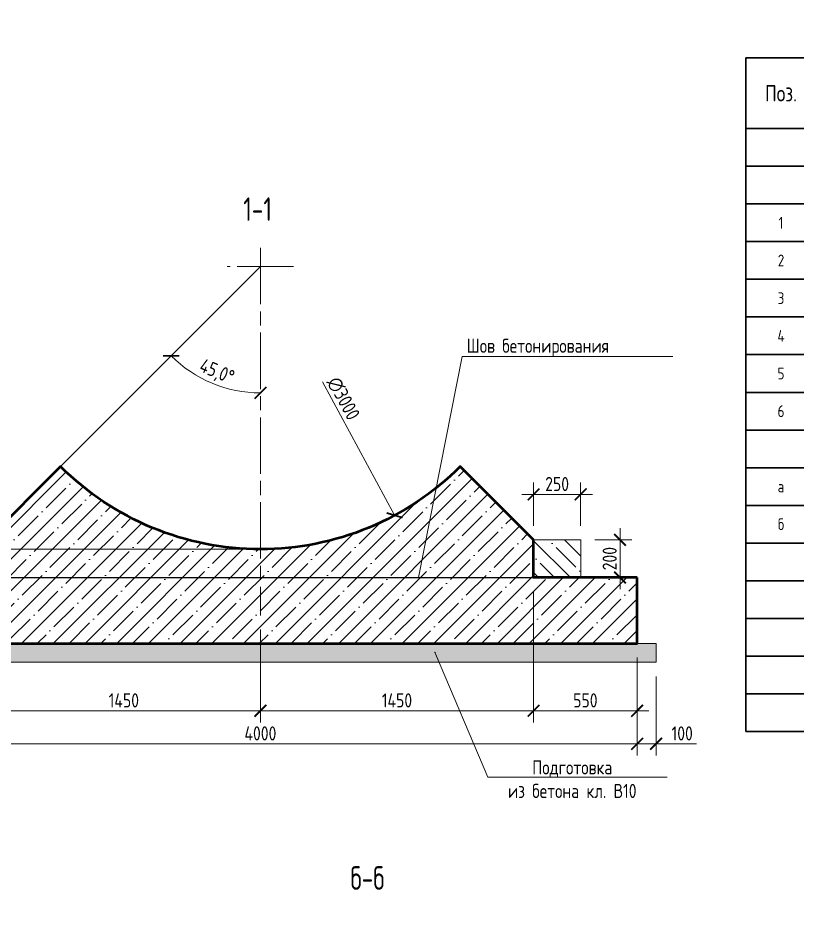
# Model space of a CAD drawing. Header units: millimetres. Extents: x 20530103 to 31271019, y 32092698 to 33532929.
# Drawn here: x 26344148 to 26360693, y 33011345 to 33030371 of the extents above; entities that cross this region are included whole.
import ezdxf
from ezdxf import colors
from ezdxf.entities.mleader import LeaderData, LeaderLine
from ezdxf.enums import TextEntityAlignment as Align
from ezdxf.lldxf.tags import DXFTag
from ezdxf.math import Vec2, Vec3

# ---------------------------------------------------------------- set-up
doc = ezdxf.new("R2010")
doc.units = ezdxf.units.MM
doc.linetypes.add('AM_ISO08W050', pattern=[18, 12, -1.5, 3, -1.5])
doc.styles.add('GOST 2.304', font='GOST.TTF')
tags = doc.linetypes.add('5-2', pattern=[3.5, 2.5, -1]).pattern_tags.tags
tags[6:7] = [DXFTag(74, 4), DXFTag(75, 0), DXFTag(340, '0'), DXFTag(46, 1.0), DXFTag(50, 0.0), DXFTag(44, 0.0), DXFTag(45, 0.0)]
tags[4:5] = [DXFTag(74, 4), DXFTag(75, 0), DXFTag(340, '0'), DXFTag(46, 1.0), DXFTag(50, 0.0), DXFTag(44, 0.0), DXFTag(45, 0.0)]
doc.linetypes.add('зигзаг', pattern='A,0.00254,-5.08,[131,ltypeshp.shx,S=5.08,R=0,X=-5.08,Y=0],-10.16,[131,ltypeshp.shx,S=5.08,R=180,X=5.08,Y=0],-5.08', length=20.32254)
doc.dimstyles.new('м25', dxfattribs={"dimscale": 100, "dimtxt": 3, "dimasz": 2.5, "dimexe": 2.5, "dimexo": 3, "dimgap": 0.7, "dimtad": 1, "dimdec": 0, "dimlfac": 0.25, "dimtxsty": 'GOST 2.304', "dimblk": 'ARCHTICK', "dimcen": 2.5, "dimdle": 2.5, "dimclrd": 7, "dimclre": 7, "dimclrt": 256, "dimadec": 1, "dimazin": 0, "dimtfac": 1, "dimtdec": 0, "dimtmove": 0, "dimatfit": 3, "dimldrblk": 'NONE', "dimfxl": 1, "dimlwd": 20, "dimlwe": 20, "dimarcsym": 0})
doc.dimstyles.new('м50', dxfattribs={"dimscale": 100, "dimtxt": 3, "dimasz": 2.5, "dimexe": 2.5, "dimexo": 3, "dimgap": 0.7, "dimtad": 1, "dimdec": 0, "dimlfac": 0.5, "dimtxsty": 'GOST 2.304', "dimblk": 'ARCHTICK', "dimcen": 2.5, "dimdle": 2.5, "dimclrd": 7, "dimclre": 7, "dimclrt": 256, "dimadec": 1, "dimazin": 0, "dimtfac": 1, "dimtdec": 0, "dimtmove": 0, "dimatfit": 3, "dimldrblk": 'NONE', "dimfxl": 1, "dimlwd": 20, "dimlwe": 20, "dimarcsym": 0})

# ---------------------------------------------------------------- blocks, each defined once
blk = doc.blocks.new('_None')
blk = doc.blocks.new('*T402')
at = {"color": 0, "linetype": 'ByBlock', "lineweight": 30, "transparency": 16777216}
for p, q in [((0, 0), (18500, 0)), ((0, 0), (0, -14300)), ((1500, 0), (1500, -14300)), ((7500, 0), (7500, -14300)), ((14000, 0), (14000, -14300)), ((15000, 0), (15000, -14300)), ((16500, 0), (16500, -14300)), ((18500, 0), (18500, -14300)), ((0, -1500), (18500, -1500)), ((0, -2300), (18500, -2300)), ((0, -3100), (18500, -3100)), ((0, -3900), (18500, -3900)), ((0, -4700), (18500, -4700)), ((0, -5500), (18500, -5500)), ((0, -6300), (18500, -6300)), ((0, -7100), (18500, -7100)), ((0, -7900), (18500, -7900)), ((0, -8700), (18500, -8700)), ((0, -9500), (18500, -9500)), ((0, -10300), (18500, -10300)), ((0, -11100), (18500, -11100)), ((0, -11900), (18500, -11900)), ((0, -12700), (18500, -12700)), ((0, -13500), (18500, -13500)), ((0, -14300), (18500, -14300))]:
    blk.add_line(p, q, dxfattribs=at)
at = {"color": 0, "linetype": 'Continuous', "lineweight": 20, "transparency": 16777216, "style": 'GOST 2.304'}
for s, insert, char_height, width, attachment_point in [('Масса, ед., кг', (15750, -750), 350, 1497, 5), ('Приме- чание', (17500, -750), 350, 1997, 5), ('Поз.', (750, -750), 350, 1497, 5), ('Обозначение', (4500, -750), 350, 5997, 5), ('Наименование', (10750, -750), 350, 6497, 5), ('Кол.', (14500, -750), 350, 997, 5), ('{\\LФУНДАМЕНТ Фм-2}', (10750, -1900), 250, 6497, 5), ('{\\LАрматура}', (10750, -2700), 250, 6497, 5), ('1', (750, -3500), 250, 1497, 5), ('ГОСТ 5781-82', (4500, -3500), 250, 5997, 5), ('   12-А-III, l=8500', (7501.5, -3500), 250, 6497, 4), ('40', (14500, -3500), 250, 997, 5), ('7,55', (15750, -3500), 250, 1497, 5), ('302,00', (17500, -3500), 250, 1997, 5), ('2', (750, -4300), 250, 1497, 5), ('ГОСТ 5781-82', (4500, -4300), 250, 5997, 5), ('   12-А-III, l=3900', (7501.5, -4300), 250, 6497, 4), ('86', (14500, -4300), 250, 997, 5), ('3,47', (15750, -4300), 250, 1497, 5), ('398,42', (17500, -4300), 250, 1997, 5), ('   12-А-III, l=1960', (7501.5, -5100), 250, 6497, 4), ('1,74', (15750, -5100), 250, 1497, 5), ('132,24', (17500, -5100), 250, 1997, 5), ('3', (750, -5100), 250, 1497, 5), ('ГОСТ 5781-82', (4500, -5100), 250, 5997, 5), ('76', (14500, -5100), 250, 997, 5), ('4', (750, -5900), 250, 1497, 5), ('ГОСТ 5781-82', (4500, -5900), 250, 5997, 5), ('   12-А-III, l=7900', (7501.5, -5900), 250, 6497, 4), ('14', (14500, -5900), 250, 997, 5), ('7,02', (15750, -5900), 250, 1497, 5), ('98,28', (17500, -5900), 250, 1997, 5), ('5', (750, -6700), 250, 1497, 5), ('ГОСТ 5781-82', (4500, -6700), 250, 5997, 5), ('   12-А-III, l=7900', (7501.5, -6700), 250, 6497, 4), ('8', (14500, -6700), 250, 997, 5), ('7,02', (15750, -6700), 250, 1497, 5), ('56,16', (17500, -6700), 250, 1997, 5), ('6', (750, -7500), 250, 1497, 5), ('ГОСТ 5781-82', (4500, -7500), 250, 5997, 5), ('   12-А-III, l=1800', (7501.5, -7500), 250, 6497, 4), ('38', (14500, -7500), 250, 997, 5), ('1,60', (15750, -7500), 250, 1497, 5), ('60,80', (17500, -7500), 250, 1997, 5), (' {\\LДетали}', (10750, -8300), 250, 6497, 5), ('а', (750, -9100), 250, 1497, 5), ('ГОСТ 5781-82', (4500, -9100), 250, 5997, 5), ('   10-А-I, l=850', (7501.5, -9100), 250, 6497, 4), ('52', (14500, -9100), 250, 997, 5), ('0,53', (15750, -9100), 250, 1497, 5), ('27,56', (17500, -9100), 250, 1997, 5), ('б', (750, -9900), 250, 1497, 5), ('ГОСТ 5781-82', (4500, -9900), 250, 5997, 5), ('   10-А-III , l=1410', (7501.5, -9900), 250, 6497, 4), ('166', (14500, -9900), 250, 997, 5), ('0,87', (15750, -9900), 250, 1497, 5), ('144,42', (17500, -9900), 250, 1997, 5), ('{\\LМатериалы}', (10750, -10700), 250, 6497, 5), ('ГОСТ 26633-2012', (4500, -11500), 250, 5997, 5), ('   B20 F100 W6', (7501.5, -11500), 250, 6497, 4), ('19,12м3', (15750, -11500), 250, 1497, 5), ('-', (14500, -11500), 250, 997, 5), ('ГОСТ 26633-2012', (4500, -12300), 250, 5997, 5), ('   B10 F100 W4', (7501.5, -12300), 250, 6497, 4), ('3,70м3', (15750, -12300), 250, 1497, 5), ('-', (14500, -12300), 250, 997, 5), ('подготовка', (17500, -12300), 250, 1997, 5), ('ГОСТ 26633-2012', (4500, -13100), 250, 5997, 5), ('   B10 F100 W4', (7501.5, -13100), 250, 6497, 4), ('-', (14500, -13100), 250, 997, 5), ('0,78м3', (15750, -13100), 250, 1497, 5), ('обетонка', (17500, -13100), 250, 1997, 5), ('ГОСТ 8736-2014', (4500, -13900), 250, 5997, 5), ('   Песок', (7501.5, -13900), 250, 6497, 4), ('11,78м³', (15750, -13900), 250, 1497, 5), ('основание', (17500, -13900), 250, 1997, 5), ('-', (14500, -13900), 250, 997, 5)]:
    blk.add_mtext(s, dxfattribs=dict(at, insert=insert, char_height=char_height, width=width, attachment_point=attachment_point))
blk = doc.blocks.new('_ArchTick')
at = {"color": 0, "linetype": 'ByBlock', "const_width": 0.15}
blk.add_lwpolyline([(-0.5, -0.5), (0.5, 0.5)], dxfattribs=at)
blk = doc.blocks.new('*D423')
at = {"color": 7, "linetype": 'Continuous', "lineweight": 20, "transparency": 16777216}
blk.add_arc((26349297, 33025091), 2680, 225, 270, dxfattribs=at)
at = {"color": 7, "linetype": 'Continuous', "lineweight": 20, "transparency": 16777216, "xscale": 250, "yscale": 250, "zscale": 250}
for p, rotation in [((26347402, 33023196), 134.9999999999914), ((26349297, 33022411), 3.117506253147439e-12)]:
    blk.add_blockref('_ArchTick', p, dxfattribs=dict(at, rotation=rotation))
at = {"linetype": 'Continuous', "transparency": 16777216, "insert": (26348365, 33022839), "char_height": 300, "attachment_point": 5, "rotation": 337.5, "style": 'GOST 2.304'}
blk.add_mtext('45,0°', dxfattribs=at)
blk = doc.blocks.new('*D425')
at = {"color": 7, "linetype": 'Continuous', "lineweight": 20, "transparency": 16777216}
for p, q in [((26355097, 33019591), (26355097, 33020505)), ((26356097, 33019591), (26356097, 33020505)), ((26354847, 33020255), (26356347, 33020255))]:
    blk.add_line(p, q, dxfattribs=at)
at = {"color": 7, "linetype": 'Continuous', "lineweight": 20, "transparency": 16777216, "xscale": 250, "yscale": 250, "zscale": 250, "rotation": 180}
blk.add_blockref('_ArchTick', (26355097, 33020255), dxfattribs=at)
at = {"color": 7, "linetype": 'Continuous', "lineweight": 20, "transparency": 16777216, "xscale": 250, "yscale": 250, "zscale": 250}
blk.add_blockref('_ArchTick', (26356097, 33020255), dxfattribs=at)
at = {"linetype": 'Continuous', "transparency": 16777216, "insert": (26355597, 33020475), "char_height": 300, "attachment_point": 5, "style": 'GOST 2.304'}
blk.add_mtext('250', dxfattribs=at)
blk = doc.blocks.new('*D426')
at = {"color": 7, "linetype": 'Continuous', "lineweight": 20, "transparency": 16777216}
for p, q in [((26356933, 33018241), (26356933, 33019541)), ((26356397, 33019291), (26357183, 33019291)), ((26356397, 33018491), (26357183, 33018491))]:
    blk.add_line(p, q, dxfattribs=at)
at = {"color": 7, "linetype": 'Continuous', "lineweight": 20, "transparency": 16777216, "xscale": 250, "yscale": 250, "zscale": 250}
for p, rotation in [((26356933, 33019291), 90), ((26356933, 33018491), 270)]:
    blk.add_blockref('_ArchTick', p, dxfattribs=dict(at, rotation=rotation))
at = {"linetype": 'Continuous', "transparency": 16777216, "insert": (26356713, 33018891), "char_height": 300, "attachment_point": 5, "rotation": 90, "style": 'GOST 2.304'}
blk.add_mtext('200', dxfattribs=at)
blk = doc.blocks.new('*D397')
at = {"color": 7, "linetype": 'Continuous', "lineweight": 20, "transparency": 16777216}
for p, q in [((26343497, 33018191), (26343497, 33015412)), ((26349297, 33017387), (26349297, 33015412)), ((26343247, 33015662), (26349547, 33015662))]:
    blk.add_line(p, q, dxfattribs=at)
at = {"color": 7, "linetype": 'Continuous', "lineweight": 20, "transparency": 16777216, "xscale": 250, "yscale": 250, "zscale": 250, "rotation": 180}
blk.add_blockref('_ArchTick', (26343497, 33015662), dxfattribs=at)
at = {"color": 7, "linetype": 'Continuous', "lineweight": 20, "transparency": 16777216, "xscale": 250, "yscale": 250, "zscale": 250}
blk.add_blockref('_ArchTick', (26349297, 33015662), dxfattribs=at)
at = {"linetype": 'Continuous', "transparency": 16777216, "insert": (26346397, 33015882), "char_height": 300, "attachment_point": 5, "style": 'GOST 2.304'}
blk.add_mtext('1450', dxfattribs=at)
blk = doc.blocks.new('*D428')
at = {"color": 7, "linetype": 'Continuous', "lineweight": 20, "transparency": 16777216}
for p, q in [((26355097, 33018191), (26355097, 33015412)), ((26349297, 33015987), (26349297, 33015412)), ((26349047, 33015662), (26355347, 33015662))]:
    blk.add_line(p, q, dxfattribs=at)
at = {"color": 7, "linetype": 'Continuous', "lineweight": 20, "transparency": 16777216, "xscale": 250, "yscale": 250, "zscale": 250, "rotation": 180}
blk.add_blockref('_ArchTick', (26349297, 33015662), dxfattribs=at)
at = {"color": 7, "linetype": 'Continuous', "lineweight": 20, "transparency": 16777216, "xscale": 250, "yscale": 250, "zscale": 250}
blk.add_blockref('_ArchTick', (26355097, 33015662), dxfattribs=at)
at = {"linetype": 'Continuous', "transparency": 16777216, "insert": (26352197, 33015882), "char_height": 300, "attachment_point": 5, "style": 'GOST 2.304'}
blk.add_mtext('1450', dxfattribs=at)
blk = doc.blocks.new('*D398')
at = {"color": 7, "linetype": 'Continuous', "lineweight": 20, "transparency": 16777216}
for p, q in [((26355097, 33018191), (26355097, 33015412)), ((26357297, 33016791), (26357297, 33015412)), ((26354847, 33015662), (26357547, 33015662))]:
    blk.add_line(p, q, dxfattribs=at)
at = {"color": 7, "linetype": 'Continuous', "lineweight": 20, "transparency": 16777216, "xscale": 250, "yscale": 250, "zscale": 250, "rotation": 180}
blk.add_blockref('_ArchTick', (26355097, 33015662), dxfattribs=at)
at = {"color": 7, "linetype": 'Continuous', "lineweight": 20, "transparency": 16777216, "xscale": 250, "yscale": 250, "zscale": 250}
blk.add_blockref('_ArchTick', (26357297, 33015662), dxfattribs=at)
at = {"linetype": 'Continuous', "transparency": 16777216, "insert": (26356197, 33015882), "char_height": 300, "attachment_point": 5, "style": 'GOST 2.304'}
blk.add_mtext('550', dxfattribs=at)
blk = doc.blocks.new('*D429')
at = {"color": 7, "linetype": 'Continuous', "lineweight": 20, "transparency": 16777216}
blk.add_line((26350617, 33022646), (26352147, 33019811), dxfattribs=at)
at = {"color": 7, "linetype": 'Continuous', "lineweight": 20, "transparency": 16777216, "xscale": 250, "yscale": 250, "zscale": 250, "rotation": 298.3577497165001}
blk.add_blockref('_ArchTick', (26352147, 33019811), dxfattribs=at)
at = {"linetype": 'Continuous', "transparency": 16777216, "insert": (26351059, 33022291), "char_height": 300, "attachment_point": 5, "rotation": 298.3577, "style": 'GOST 2.304'}
blk.add_mtext('∅3000', dxfattribs=at)
blk = doc.blocks.new('*D399')
at = {"color": 7, "linetype": 'Continuous', "lineweight": 20, "transparency": 16777216}
for p, q in [((26341297, 33016791), (26341297, 33014711)), ((26357297, 33016791), (26357297, 33014711)), ((26341047, 33014961), (26357547, 33014961))]:
    blk.add_line(p, q, dxfattribs=at)
at = {"color": 7, "linetype": 'Continuous', "lineweight": 20, "transparency": 16777216, "xscale": 250, "yscale": 250, "zscale": 250, "rotation": 180}
blk.add_blockref('_ArchTick', (26341297, 33014961), dxfattribs=at)
at = {"color": 7, "linetype": 'Continuous', "lineweight": 20, "transparency": 16777216, "xscale": 250, "yscale": 250, "zscale": 250}
blk.add_blockref('_ArchTick', (26357297, 33014961), dxfattribs=at)
at = {"linetype": 'Continuous', "transparency": 16777216, "insert": (26349297, 33015181), "char_height": 300, "attachment_point": 5, "style": 'GOST 2.304'}
blk.add_mtext('4000', dxfattribs=at)
blk = doc.blocks.new('_Dot')
at = {"color": 0, "linetype": 'ByBlock', "lineweight": -2}
blk.add_line((-0.5, 0), (-1, 0), dxfattribs=at)
at = {"color": 0, "linetype": 'ByBlock', "const_width": 0.5}
blk.add_lwpolyline([(-0.25, 0, 1), (0.25, 0, 1)], format="xyb", close=True, dxfattribs=at)
blk = doc.blocks.new('*D405')
at = {"color": 7, "linetype": 'Continuous', "lineweight": 20, "transparency": 16777216}
for p, q in [((26357297, 33016791), (26357297, 33014711)), ((26357697, 33016391), (26357697, 33014711)), ((26357047, 33014961), (26357697, 33014961)), ((26357697, 33014961), (26358559, 33014961))]:
    blk.add_line(p, q, dxfattribs=at)
at = {"color": 7, "linetype": 'Continuous', "lineweight": 20, "transparency": 16777216, "xscale": 250, "yscale": 250, "zscale": 250, "rotation": 180}
blk.add_blockref('_ArchTick', (26357297, 33014961), dxfattribs=at)
at = {"color": 7, "linetype": 'Continuous', "lineweight": 20, "transparency": 16777216, "xscale": 250, "yscale": 250, "zscale": 250}
blk.add_blockref('_ArchTick', (26357697, 33014961), dxfattribs=at)
at = {"linetype": 'Continuous', "transparency": 16777216, "insert": (26358253, 33015181), "char_height": 300, "attachment_point": 5, "style": 'GOST 2.304'}
blk.add_mtext('100', dxfattribs=at)

msp = doc.modelspace()

# ---------------------------------------------------------------- hatches: boundary and pattern name
at = {"linetype": 'Continuous', "lineweight": 13}
h = msp.add_hatch(dxfattribs=at)
h.set_pattern_fill('ANSI35', scale=75)
h.set_pattern_definition([(45, (26341797.33, 33016682.73), (-336.76, 336.76), []), (45, (26342134.1, 33016682.73), (-336.76, 336.76), [595.312, -119.062, 0, -119.062])])
edge = h.paths.add_edge_path()
edge.add_line((26345054.6879, 33020848.2356), (26343497.3286, 33019290.8763))
edge.add_line((26343497.3286, 33019290.8763), (26343497.3286, 33018490.8763))
edge.add_line((26343497.3286, 33018490.8763), (26343097.3286, 33018490.8763))
edge.add_line((26343097.3286, 33018490.8763), (26343097.3286, 33018493.1727))
edge.add_line((26343097.3286, 33018493.1727), (26341297.3286, 33018486.9725))
edge.add_line((26341297.3286, 33018486.9725), (26341297.3286, 33017099.7257))
edge.add_line((26341297.3286, 33017099.7257), (26357297.3286, 33017072.8415))
edge.add_line((26357297.3286, 33017072.8415), (26357297.3286, 33018490.8763))
edge.add_line((26357297.3286, 33018490.8763), (26355097.3286, 33018490.8763))
edge.add_line((26355097.3286, 33018490.8763), (26355097.3286, 33019290.8763))
edge.add_line((26355097.3286, 33019290.8763), (26353539.9693, 33020848.2356))
edge.add_arc((26349297.3286, 33025089.8338), 5999.2629, 224.99295994, 315.00704006, ccw=False)
h = msp.add_hatch(dxfattribs=at)
h.set_pattern_fill('ANSI35', scale=75, angle=90)
h.set_pattern_definition([(135, (23959025.77, 33564512.34), (-336.7596, -336.7596), []), (135, (23959025.77, 33564849.1), (-336.7596, -336.7596), [595.3125, -119.0625, 0, -119.0625])])
h.paths.add_polyline_path([(26356097.3286, 33019290.8763), (26355097.3286, 33019290.8763), (26355097.3286, 33018490.8763), (26356097.3286, 33018490.8763)])
at = {"linetype": 'Continuous', "lineweight": 15}
h = msp.add_hatch(dxfattribs=at)
h.set_pattern_fill('AR-CONC', scale=3.75)
h.set_pattern_definition([(50, (26341697.33, 33016590.9), (683.193, -59.772), [71.438, -785.813]), (355, (26341697.3, 33016590.9), (-132.163, 716.463), [57.15, -628.652]), (100.4514, (26341754.26, 33016585.9), (551.03, 656.692), [60.713, -667.838]), (46.184, (26341697.3, 33016781.4), (1016.546, -157.66), [107.156, -1178.72]), (96.6356, (26341782, 33016768.2), (890.266, 927.85), [91.07, -1001.76]), (351.184, (26341697.3, 33016781.4), (890.266, 927.85), [85.725, -942.974]), (21, (26341792.6, 33016733.75), (568.554, -383.494), [71.438, -785.813]), (326, (26341792.6, 33016733.75), (231.758, 690.705), [57.15, -628.65]), (71.4514, (26341839.96, 33016701.8), (800.312, 307.21), [60.713, -667.837]), (37.5, (26341697.33, 33016590.88), (11.5823, 317.0814), [0, -621.03, 0, -638.175, 0, -631.031]), (7.5, (26341697.33, 33016590.88), (250.574, 375.677), [0, -363.855, 0, -606.7425, 0, -240.506]), (327.5, (26341484.92, 33016590.88), (508.4647, -21.4828), [0, -238.125, 0, -742.95, 0, -985.8375]), (317.5, (26341389.67, 33016590.88), (555.484, 95.349), [0, -309.562, 0, -493.395, 0, -700.087])])
h.paths.add_polyline_path([(26357697.3286, 33016690.8763), (26357697.3286, 33017090.8763), (26340897.3286, 33017090.8763), (26340897.3286, 33016690.8763)])

# ---------------------------------------------------------------- linework, layer by layer
at = {"color": 1, "linetype": 'AM_ISO08W050', "lineweight": 20, "ltscale": 100}
for p, q in [((26349297.3286, 33025490.8763), (26349297.3286, 33017686.8576)), ((26350001.2778, 33025090.8763), (26348593.3794, 33025090.8763))]:
    msp.add_line(p, q, dxfattribs=at)
at = {"color": 7, "linetype": '5-2', "lineweight": 20, "ltscale": 200}
msp.add_line((26349297.3286, 33025090.8763), (26345054.6879, 33020848.2356), dxfattribs=at)
at = {"color": 7, "linetype": 'Continuous', "lineweight": 20}
msp.add_line((26349297.3286, 33019090.8763), (26338668.7918, 33019090.8763), dxfattribs=at)
at = {"color": 7, "linetype": 'зигзаг', "ltscale": 15}
msp.add_line((26343497.3286, 33018490.8763), (26355097.3286, 33018490.8763), dxfattribs=at)
at = {"color": 7, "linetype": 'Continuous', "lineweight": 50}
msp.add_lwpolyline([(26357297.3286, 33018490.8763), (26355097.3286, 33018490.8763), (26355097.3286, 33019290.8763), (26353539.9693, 33020848.2356, -0.4142135624), (26345054.6879, 33020848.2356), (26343497.3286, 33019290.8763), (26343497.3286, 33018490.8763), (26341297.3286, 33018490.8763), (26341297.3286, 33017090.8763), (26357297.3286, 33017090.8763), (26357297.3286, 33018490.8763)], format="xyb", dxfattribs=at)
at = {"color": 7, "linetype": '5-2', "lineweight": 20, "ltscale": 100}
msp.add_lwpolyline([(26355097.3286, 33019290.8763), (26356097.3286, 33019290.8763), (26356097.3286, 33018490.8763), (26355097.3286, 33018490.8763)], close=True, dxfattribs=at)
at = {"color": 7, "linetype": 'Continuous', "lineweight": 20}
msp.add_lwpolyline([(26357697.3286, 33017090.8763), (26340897.3286, 33017090.8763), (26340897.3286, 33016690.8763), (26357697.3286, 33016690.8763), (26357697.3286, 33017090.8763)], dxfattribs=at)

# ---------------------------------------------------------------- block references
msp.add_blockref('*T402', (26359601.8028, 33029521.8126))

# ---------------------------------------------------------------- texts
at = {"color": 7, "lineweight": 20, "style": 'GOST 2.304', "width": 0.9}
for s, p in [('1-1', (26349237.3276, 33026061.5333)), ('б-б', (26351570.3042, 33011860.11))]:
    msp.add_text(s, height=500, dxfattribs=at).set_placement(p, align=Align.CENTER)

# ---------------------------------------------------------------- dimensions: what is measured, and where the dimension line sits
at = {"color": 7, "linetype": 'Continuous'}
dim = msp.add_diameter_dim_2p(p1=(26346447.4761, 33030370.8707), p2=(26352147.1811, 33019810.8819), dimstyle='м25', dxfattribs=at)
dim.commit()
dim.dimension.update_dxf_attribs({"geometry": '*D429', "text_midpoint": (26350865.1205, 33022186.1884), "dimtype": 163})
dim = msp.add_angular_dim_2l(base=(26347957.3296, 33022769.9301), line1=((26349297.3286, 33025490.8763), (26349297.3286, 33017686.8576)), line2=((26349297.3286, 33025090.8763), (26345054.6879, 33020848.2356)), dimstyle='м50', dxfattribs=at)
dim.commit()
dim.dimension.update_dxf_attribs({"geometry": '*D423', "text_midpoint": (26348364.5385, 33022838.9219)})
for base, p1, p2, picture, middle in [((26356097.3286, 33020254.8293), (26355097.3286, 33019290.8763), (26356097.3286, 33019290.8763), '*D425', (26355597.3286, 33020474.8293)), ((26349297.3286, 33015662.1821), (26343497.3286, 33018490.8763), (26349297.3286, 33017686.8576), '*D397', (26346397.3286, 33015882.1821)), ((26355097.3286, 33015662.1821), (26349297.3286, 33016287.1172), (26355097.3286, 33018490.8763), '*D428', (26352197.3286, 33015882.1821)), ((26357297.3286, 33015662.1821), (26355097.3286, 33018490.8763), (26357297.3286, 33017090.8763), '*D398', (26356197.3286, 33015882.1821)), ((26357297.3286, 33014960.9698), (26341297.3286, 33017090.8763), (26357297.3286, 33017090.8763), '*D399', (26349297.3286, 33015180.9698)), ((26357697.3286, 33014960.9698), (26357297.3286, 33017090.8763), (26357697.3286, 33016690.8763), '*D405', (26358253.0429, 33015180.9698))]:
    dim = msp.add_linear_dim(base=base, p1=p1, p2=p2, dimstyle='м25', dxfattribs=at)
    dim.commit()
    dim.dimension.update_dxf_attribs({"geometry": picture, "text_midpoint": middle})
dim = msp.add_linear_dim(base=(26356932.8683, 33019290.8763), p1=(26356097.3286, 33018490.8763), p2=(26356097.3286, 33019290.8763), angle=90, dimstyle='м25', dxfattribs=at)
dim.commit()
dim.dimension.update_dxf_attribs({"geometry": '*D426', "text_midpoint": (26356712.8683, 33018890.8763)})

# ---------------------------------------------------------------- leaders
at = {"color": 7, "linetype": 'Continuous', "lineweight": 20}
ml = msp.add_multileader_mtext('Standard', dxfattribs=at)
ml.set_content('Болт распорный монтажный\\P (в комплекте поставки)', color=84, style='GOST 2.304')
ml.set_leader_properties(linetype='Continuous', lineweight=20)
ml.set_arrow_properties(name='NONE')
ml.build(insert=Vec2(0, 0))
ml.multileader.update_dxf_attribs({"text_left_attachment_type": 6, "text_right_attachment_type": 6, "dogleg_length": 3, "arrow_head_size": 30, "scale": 100})
ctx = ml.context
ctx.base_point, ctx.scale, ctx.char_height, ctx.arrow_head_size, ctx.landing_gap_size, ctx.plane_origin = Vec3(26206845.6976, 33027486.131), 100, 300, 30, 0, Vec3(26204689.7208, 33026519.1385)
ctx.left_attachment, ctx.right_attachment = 6, 6
notes = []
notes.append((ctx, [(0, (1, 1, 0), (26206545.6976, 33027486.131), (1, 0), 300, [(0, [(26204276.9498, 33025232.8517)], 0, [])])]))
ctx.mtext.insert, ctx.mtext.width, ctx.mtext.defined_height, ctx.mtext.flow_direction = Vec3(26206845.6976, 33027846.131), 5663.07798, 1542.8226, 5
ml = msp.add_multileader_mtext('Standard', dxfattribs=at)
ml.set_content('{\\C7;Шов бетонирования}', color=84, style='GOST 2.304')
ml.set_leader_properties(linetype='Continuous', lineweight=20)
ml.set_arrow_properties(name='NONE')
ml.build(insert=Vec2(0, 0))
ml.multileader.update_dxf_attribs({"text_left_attachment_type": 6, "text_right_attachment_type": 6, "dogleg_length": 3, "arrow_head_size": 30, "scale": 100})
ctx = ml.context
ctx.base_point, ctx.scale, ctx.char_height, ctx.arrow_head_size, ctx.landing_gap_size, ctx.plane_origin = Vec3(26353881.553, 33023186.1696), 100, 300, 30, 0, Vec3(26356159.1458, 33021762.3859)
ctx.left_attachment, ctx.right_attachment, ctx.text_align_type = 6, 6, 1
notes.append((ctx, [(1, (1, 1, 0), (26353581.553, 33023186.1696), (1, 0), 300, [(0, [(26352654.1138, 33018490.8763)], 0, [])])]))
ctx.mtext.insert, ctx.mtext.width, ctx.mtext.alignment, ctx.mtext.flow_direction = Vec3(26355188.4969, 33023561.1696), 2732.348637, 2, 5
ml = msp.add_multileader_mtext('Standard', dxfattribs=at)
ml.set_content('{\\C7;Подготовка\\Pиз бетона кл. В10}', color=84, style='GOST 2.304')
ml.set_leader_properties(linetype='Continuous', lineweight=20)
ml.set_arrow_properties(name='DOT')
ml.build(insert=Vec2(0, 0))
ml.multileader.update_dxf_attribs({"text_left_attachment_type": 6, "text_right_attachment_type": 6, "dogleg_length": 3, "arrow_head_size": 30, "scale": 100})
ctx = ml.context
ctx.base_point, ctx.scale, ctx.char_height, ctx.arrow_head_size, ctx.landing_gap_size, ctx.plane_origin = Vec3(26354424.9767, 33014249.3895), 100, 300, 30, 0, Vec3(26356092.6274, 33019610.3343)
ctx.left_attachment, ctx.right_attachment, ctx.text_align_type = 6, 6, 1
notes.append((ctx, [(0, (1, 1, 0), (26354124.9767, 33014249.3895), (1, 0), 300, [(0, [(26353004.546, 33016898.9471)], 0, [])])]))
ctx.mtext.insert, ctx.mtext.alignment, ctx.mtext.flow_direction = Vec3(26355918.9436, 33014609.3895), 2, 5
ml = msp.add_multileader_mtext('Standard', dxfattribs=at)
ml.set_content('{\\C0;Опорная юбка ёмкости}', color=84, style='GOST 2.304')
ml.set_leader_properties(linetype='Continuous', lineweight=20)
ml.set_arrow_properties(name='NONE')
ml.build(insert=Vec2(0, 0))
ml.multileader.update_dxf_attribs({"text_left_attachment_type": 6, "text_right_attachment_type": 6, "dogleg_length": 3, "arrow_head_size": 30, "scale": 100})
ctx = ml.context
ctx.base_point, ctx.scale, ctx.char_height, ctx.arrow_head_size, ctx.landing_gap_size, ctx.plane_origin = Vec3(26406631.7777, 33014508.6611), 100, 300, 30, 0, Vec3(26419639.1545, 33017685.9325)
ctx.left_attachment, ctx.right_attachment, ctx.text_align_type = 6, 6, 1
notes.append((ctx, [(1, (1, 1, 0), (26406331.7777, 33014508.6611), (1, 0), 300, [(0, [(26404718.6333, 33011728.8502)], 0, [])])]))
ctx.mtext.insert, ctx.mtext.width, ctx.mtext.alignment, ctx.mtext.flow_direction = Vec3(26407799.5277, 33014868.6611), 2823.818146, 2, 5
ml = msp.add_multileader_mtext('Standard', dxfattribs=at)
ml.set_content('{\\C0;Опорная юбка ёмкости}', color=84, style='GOST 2.304')
ml.set_leader_properties(linetype='Continuous', lineweight=20)
ml.set_arrow_properties(name='NONE')
ml.build(insert=Vec2(0, 0))
ml.multileader.update_dxf_attribs({"text_left_attachment_type": 6, "text_right_attachment_type": 6, "dogleg_length": 3, "arrow_head_size": 30, "scale": 100})
ctx = ml.context
ctx.base_point, ctx.scale, ctx.char_height, ctx.arrow_head_size, ctx.landing_gap_size, ctx.plane_origin = Vec3(26217673.5249, 33014341.814), 100, 300, 30, 0, Vec3(26230680.9017, 33017519.0854)
ctx.left_attachment, ctx.right_attachment, ctx.text_align_type = 6, 6, 1
notes.append((ctx, [(1, (1, 1, 0), (26217373.5249, 33014341.814), (1, 0), 300, [(0, [(26215760.3806, 33011562.0031)], 0, [])])]))
ctx.mtext.insert, ctx.mtext.width, ctx.mtext.alignment, ctx.mtext.flow_direction = Vec3(26218841.2749, 33014701.814), 2823.818146, 2, 5
ml = msp.add_multileader_mtext('Standard', dxfattribs=at)
ml.set_content('{\\C0;Опорная юбка ёмкости}', color=84, style='GOST 2.304')
ml.set_leader_properties(linetype='Continuous', lineweight=20)
ml.set_arrow_properties(name='NONE')
ml.build(insert=Vec2(0, 0))
ml.multileader.update_dxf_attribs({"text_left_attachment_type": 6, "text_right_attachment_type": 6, "dogleg_length": 3, "arrow_head_size": 30, "scale": 100})
ctx = ml.context
ctx.base_point, ctx.scale, ctx.char_height, ctx.arrow_head_size, ctx.landing_gap_size, ctx.plane_origin = Vec3(26472736.9875, 33014125.0565), 100, 300, 30, 0, Vec3(26485744.3643, 33017302.3278)
ctx.left_attachment, ctx.right_attachment, ctx.text_align_type = 6, 6, 1
notes.append((ctx, [(1, (1, 1, 0), (26472436.9875, 33014125.0565), (1, 0), 300, [(0, [(26470823.8431, 33011345.2456)], 0, [])])]))
ctx.mtext.insert, ctx.mtext.width, ctx.mtext.alignment, ctx.mtext.flow_direction = Vec3(26473904.7375, 33014485.0565), 2823.818146, 2, 5
for ctx, leaders in notes:
    for number, flags, end, landing, length, lines in leaders:
        leader = LeaderData()
        leader.index, (leader.has_last_leader_line, leader.has_dogleg_vector, leader.attachment_direction) = number, flags
        leader.last_leader_point, leader.dogleg_vector, leader.dogleg_length = Vec3(end), Vec3(landing), length
        for number, points, colour, breaks in lines:
            line = LeaderLine()
            line.index, line.vertices, line.color, line.breaks = number, Vec3.list(points), colors.encode_raw_color(colour), breaks
            leader.lines.append(line)
        ctx.leaders.append(leader)

doc.saveas('drawing.dxf')
